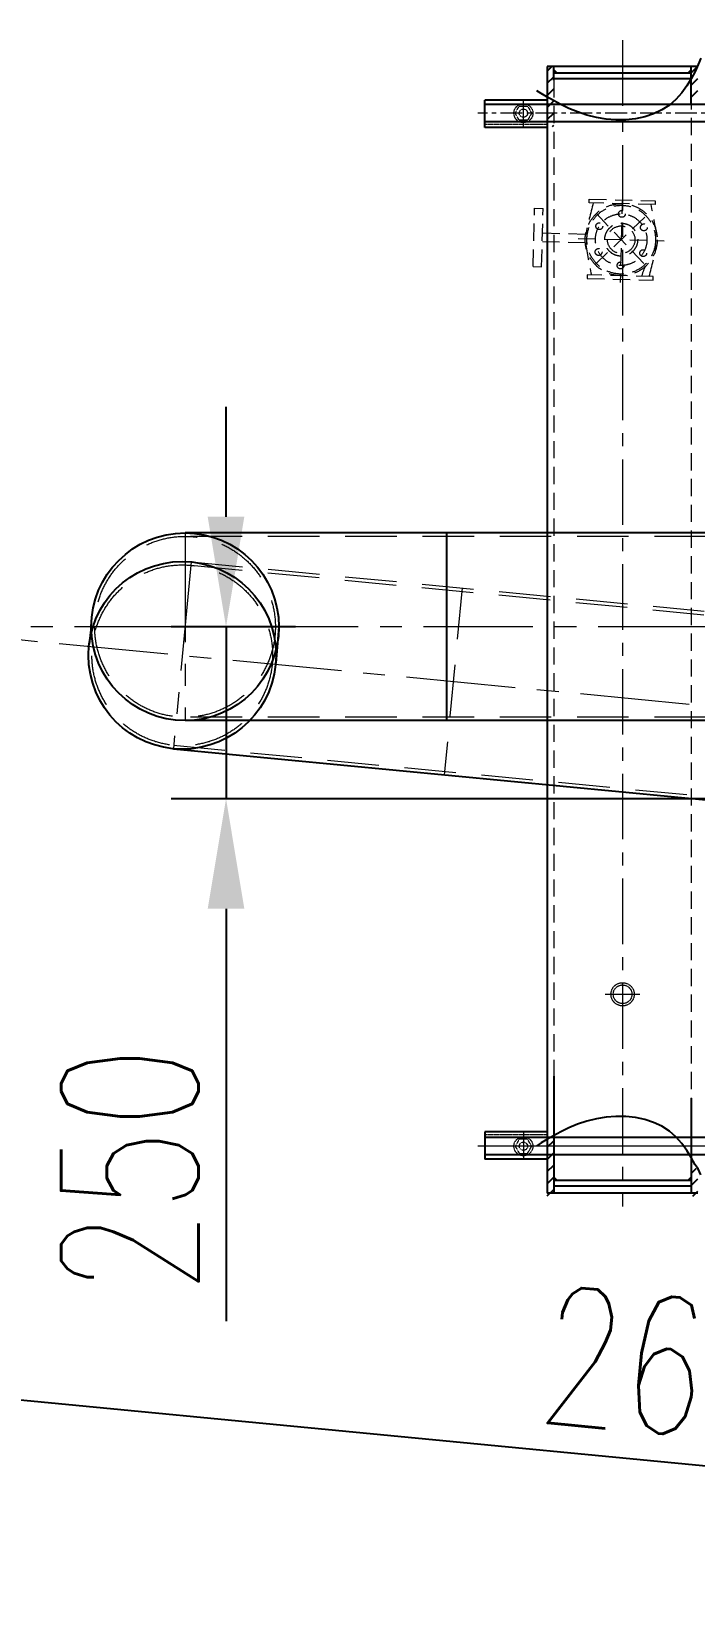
# Model space of a CAD drawing. Header units: millimetres. Extents: x -243837 to -5443, y 40 to 285140.
# Drawn here: x -145463 to -144016, y 17386 to 20822 of the extents above; entities that cross this region are included whole.
import ezdxf

# ---------------------------------------------------------------- set-up
doc = ezdxf.new("R2010")
doc.units = ezdxf.units.MM
for name, pattern in [('CENTER', [50.8, 31.75, -6.35, 6.35, -6.35]), ('CENTER2', [1.125, 0.75, -0.125, 0.125, -0.125]), ('CONTINOUS', [0]), ('HIDDEN', [0.375, 0.25, -0.125]), ('HIDDEN2', [0.1875, 0.125, -0.0625])]:
    doc.linetypes.add(name, pattern=pattern)
for name, color, linetype, lineweight in [('CEN', 1, 'CENTER', 9), ('HID', 2, 'HIDDEN', 5), ('R-OBJECT', 2, 'Continuous', 20)]:
    doc.layers.add(name, color=color, linetype=linetype, lineweight=lineweight)
doc.layers.add('DWG', color=7, linetype='Continuous')
doc.layers.add('HAT', color=5, linetype='CONTINOUS')
doc.styles.add('KA', font='romans.shx', dxfattribs={"width": 0.7})
doc.styles.add('ROMANS_BIG', font='romans.shx', dxfattribs={"width": 0.85, "bigfont": 'bigfont.shx'})
doc.dimstyles.new('100', dxfattribs={"dimscale": 75, "dimtxt": 3, "dimasz": 2.5, "dimexe": 1, "dimexo": 1.5, "dimgap": 1.5, "dimtad": 1, "dimdec": 0, "dimdsep": 46, "dimtxsty": 'ROMANS_BIG', "dimcen": 4, "dimdle": 2, "dimclrd": 1, "dimclre": 1, "dimclrt": 4, "dimadec": 1, "dimazin": 2, "dimtfac": 1, "dimtdec": 0, "dimtmove": 0, "dimatfit": 2, "dimfxl": 1, "dimtfill": 1, "dimarcsym": 0})
doc.dimstyles.new('KAT', dxfattribs={"dimscale": 125, "dimtxt": 2.5, "dimasz": 2, "dimexe": 1, "dimexo": 0.06, "dimgap": 0.5, "dimtad": 1, "dimdec": 0, "dimzin": 0, "dimdsep": 46, "dimtxsty": 'KA', "dimcen": 1.5, "dimclrd": 1, "dimclre": 1, "dimclrt": 4, "dimadec": 0, "dimazin": 0, "dimtfac": 1, "dimtdec": 0, "dimtmove": 0, "dimatfit": 2, "dimfxl": 1.5, "dimtolj": 1, "dimtzin": 0, "dimarcsym": 0})

# ---------------------------------------------------------------- blocks, each defined once
blk = doc.blocks.new('A$C007C4DB9')
at = {"layer": 'HAT'}
h = blk.add_hatch(dxfattribs=at)
h.set_pattern_fill('ANSI31', color=1, scale=100, style=0)
h.set_pattern_definition([(45, (-613.716, -1580.452), (-8.838835, 8.838835), [])])
h.paths.add_polyline_path([(385.7, 1724.9), (385.9, 1725.2), (391.4, 1735.7), (395.3, 1744.2), (395.3, 1781.1), (385.7, 1781.1)])
h.paths.add_polyline_path([(176.2, 1698.5), (185.2, 1693.3), (185.7, 1693.1), (185.7, 1781.1), (176.2, 1781.1)])
h = blk.add_hatch(dxfattribs=at)
h.set_pattern_fill('ANSI31', color=1, scale=100, style=0)
h.set_pattern_definition([(45, (-613.716, -688.452), (-8.83883, 8.83883), [])])
h.paths.add_polyline_path([(185.7, 226.2), (185.2, 225.9), (176.2, 220.8), (176.2, 138.1), (185.7, 138.1)])
h.paths.add_polyline_path([(395.3, 175), (391.4, 183.5), (385.9, 194.1), (385.7, 194.4), (385.7, 138.1), (395.3, 138.1)])
at = {"color": 8, "linetype": 'HIDDEN', "ltscale": 100}
for p, q in [((385.7, 1781.1), (385.7, 142.6)), ((185.7, 1761.1), (185.7, 142.6)), ((285.6, 1591.7), (282.3, 1466.6)), ((155.6, 1490), (157.8, 1574.9)), ((157.8, 1574.9), (170.2, 1574.6)), ((168, 1489.7), (170.2, 1574.6)), ((245.9, 1493.1), (321.9, 1565.2)), ((247.9, 1567.1), (320, 1491.1)), ((232.1, 1536.7), (169.3, 1538.4)), ((231.8, 1524.3), (169, 1525.9)), ((221.4, 1530.8), (346.5, 1527.5)), ((155.6, 1490), (168, 1489.7)), ((258.6, 1477.7), (258.6, 1477.4)), ((306.6, 1476.4), (306.6, 1476.1))]:
    blk.add_line(p, q, dxfattribs=at)
at = {"color": 1, "linetype": 'CENTER2'}
blk.add_line((495.6, 210.6), (75.5, 210.6), dxfattribs=at)
at = {"color": 8, "linetype": 'HIDDEN', "ltscale": 100}
for points in [[(333.5, 1585.6), (333.4, 1580.3), (237.2, 1582.8), (237.4, 1588.1)], [(330.5, 1470.2), (330.6, 1475.5), (234.5, 1478), (234.4, 1472.7)]]:
    blk.add_lwpolyline(points, close=True, dxfattribs=at)
for centre, radius in [((283.9, 1529.1), 52.4), ((283.9, 1529.1), 50), ((283.9, 1529.1), 37.5), ((284.9, 1566.6), 5), ((252, 1548.7), 5), ((283.9, 1529.1), 24), ((283.9, 1529.1), 20), ((316.9, 1547), 5), ((251, 1511.2), 5), ((315.9, 1509.5), 5), ((282.9, 1491.7), 5)]:
    blk.add_circle(centre, radius, dxfattribs=at)
for centre, radius, start, end in [((1796.6, 1181.9), 1604.2, 165.5364, 167.2231), ((-1244.8, 1261.6), 1604.2, 9.7769, 11.4636), ((1812.7, 1796.7), 1604.2, 189.7769, 191.4636), ((-1228.7, 1876.3), 1604.2, 345.5364, 347.2231), ((357.8, 1466.8), 45, 147.2036, 168.2155)]:
    blk.add_arc(centre, radius, start, end, dxfattribs=at)
at = {"layer": 'CEN', "ltscale": 3}
blk.add_line((285.7, 1819.1), (285.7, 122.9), dxfattribs=at)
at = {"layer": 'CEN', "linetype": 'CENTER2'}
for p, q in [((141.6, 1693.2), (141.6, 1733.1)), ((260.7, 431.6), (311.1, 431.6)), ((141.6, 230.6), (141.6, 190.7))]:
    blk.add_line(p, q, dxfattribs=at)
at = {"layer": 'CEN'}
blk.add_line((495.6, 1713.1), (75.5, 1713.1), dxfattribs=at)
at = {"layer": 'DWG'}
for p, q in [((176.2, 1781.1), (176.2, 142.6)), ((395.3, 1781.1), (176.2, 1781.1)), ((185.7, 1761.1), (185.7, 1781.1)), ((190.7, 1771.1), (185.7, 1776.1)), ((385.7, 1771.1), (185.7, 1771.1)), ((380.9, 1771.1), (385.9, 1776.1)), ((385.7, 1725.2), (385.7, 1781.1)), ((385.7, 1763.1), (185.7, 1763.1)), ((85.7, 1692.1), (85.7, 1732.1)), ((176.2, 1732.1), (85.7, 1732.1)), ((285.7, 1725.6), (85.7, 1725.6)), ((491.6, 1725.6), (285.7, 1725.6)), ((285.7, 1700.6), (85.7, 1700.6)), ((491.6, 1700.6), (285.7, 1700.6)), ((176.2, 1692.1), (85.7, 1692.1)), ((185.7, 312.7), (185.7, 142.6)), ((385.7, 280.6), (385.7, 142.6)), ((85.7, 231.6), (85.7, 191.6)), ((176.2, 231.6), (85.7, 231.6)), ((285.7, 223.1), (85.7, 223.1)), ((491.6, 223.1), (285.7, 223.1)), ((285.7, 198.1), (85.7, 198.1)), ((176.2, 191.6), (85.7, 191.6)), ((491.6, 198.1), (285.7, 198.1)), ((190.7, 160.6), (185.7, 165.6)), ((385.7, 160.6), (185.7, 160.6)), ((380.7, 160.6), (385.7, 165.6)), ((395.3, 142.6), (176.2, 142.6)), ((385.7, 152.6), (185.7, 152.6))]:
    blk.add_line(p, q, dxfattribs=at)
for points in [[(399.8, 1793), (396, 1783.9), (391.4, 1773.7), (385.9, 1763.2), (379.5, 1752.7), (372.1, 1742.5), (363.6, 1733.1), (354, 1724.7), (343, 1717.7), (331.1, 1712), (318.2, 1707.8), (304.6, 1704.9), (290.6, 1703.4), (276.3, 1703.2), (262, 1704.2), (247.8, 1706.6), (233.9, 1710.2), (220.5, 1714.8), (207.8, 1720), (196, 1725.6), (185.2, 1731.3), (175.7, 1736.8), (167.5, 1741.7), (161, 1745.8)], [(399.8, 168.8), (396, 177.9), (391.4, 183.5), (385.9, 194.1), (379.5, 204.6), (372.1, 214.7), (363.6, 224.2), (354, 232.6), (343, 239.6), (331.1, 245.2), (318.2, 249.5), (304.6, 252.4), (290.6, 253.9), (276.3, 254.1), (262, 253), (247.8, 250.6), (233.9, 247), (220.5, 242.5), (207.8, 237.2), (196, 231.6), (185.2, 225.9), (175.7, 220.5), (167.5, 215.5), (161, 211.4)]]:
    blk.add_lwpolyline(points, dxfattribs=at)
for points in [[(185.7, 1771.1), (190.7, 1771.1), (185.7, 1776.1)], [(385.9, 1771.1), (380.9, 1771.1), (385.9, 1776.1)], [(185.7, 160.6), (190.7, 160.6), (185.7, 165.6)], [(385.7, 160.6), (380.7, 160.6), (385.7, 165.6)]]:
    blk.add_solid(points, dxfattribs=at)
at = {"layer": 'HID'}
for p, q in [((176.2, 1696.5), (85.7, 1696.5)), ((176.2, 227.2), (85.7, 227.2))]:
    blk.add_line(p, q, dxfattribs=at)
at = {"layer": 'HID', "linetype": 'HIDDEN2'}
for points in [[(129.6, 1713.1), (135.6, 1723.5), (147.6, 1723.5), (153.6, 1713.1), (147.6, 1702.7), (135.6, 1702.7)], [(129.6, 210.6), (135.6, 200.2), (147.6, 200.2), (153.6, 210.6), (147.6, 221), (135.6, 221)]]:
    blk.add_lwpolyline(points, close=True, dxfattribs=at)
for centre, radius in [((141.6, 1713.1), 13.8), ((141.6, 1713.1), 6), ((141.6, 210.6), 13.8), ((141.6, 210.6), 6)]:
    blk.add_circle(centre, radius, dxfattribs=at)
at = {"layer": 'HID'}
for radius in [16.9, 13.6]:
    blk.add_circle((285.9, 431.6), radius, dxfattribs=at)
blk = doc.blocks.new('*D1064')
at = {"color": 1, "lineweight": -2, "transparency": 16777216}
for p, q in [((4775.4, 7824.2), (4775.4, 7984.2)), ((4876.7, 7664.2), (4695.4, 7664.2)), ((4775.4, 7664.2), (4775.4, 7414.2)), ((6799.7, 7414.2), (4695.4, 7414.2)), ((4775.4, 7254.2), (4775.4, 6654.2))]:
    blk.add_line(p, q, dxfattribs=at)
at = {"color": 1, "transparency": 16777216}
for points in [[(4748.7, 7824.2), (4802, 7824.2), (4775.4, 7664.2)], [(4748.7, 7254.2), (4802, 7254.2), (4775.4, 7414.2)]]:
    blk.add_solid(points, dxfattribs=at)
at = {"layer": 'DEFPOINTS', "color": 0, "transparency": 16777216}
for p in [(4956.7, 7664.2, 47.4), (4775.4, 7414.2), (6879.7, 7414.2, 47.4)]:
    blk.add_point(p, dxfattribs=at)
at = {"color": 4, "transparency": 16777216, "insert": (4635.4, 6874.2), "char_height": 200, "attachment_point": 5, "rotation": 90, "style": 'KA'}
blk.add_mtext('\\A1;250', dxfattribs=at)
blk = doc.blocks.new('*D1053')
at = {"color": 1, "lineweight": -2, "transparency": 16777216}
for p, q in [((4272, 7584.6), (4166.7, 6489.3)), ((6872, 7334.6), (6766.7, 6239.3)), ((4333.7, 6553.7), (6615.1, 6334.3))]:
    blk.add_line(p, q, dxfattribs=at)
at = {"color": 1, "transparency": 16777216}
for points in [[(4336.2, 6580.2), (4331.1, 6527.1), (4174.4, 6569)], [(6617.7, 6360.8), (6612.6, 6307.7), (6774.4, 6319)]]:
    blk.add_solid(points, dxfattribs=at)
at = {"layer": 'DEFPOINTS', "color": 0, "transparency": 16777216}
for p in [(4279.7, 7664.2, 47.4), (6879.7, 7414.2, 47.4), (6774.4, 6319)]:
    blk.add_point(p, dxfattribs=at)
at = {"color": 4, "transparency": 16777216, "insert": (5474.1, 6584.6), "char_height": 200, "attachment_point": 5, "rotation": 354.5077, "style": 'KA'}
blk.add_mtext('\\A1;2612', dxfattribs=at)
blk = doc.blocks.new('RL 44.734 NEW')
at = {"ltscale": 10}
for p, q in [((5473.7, 7800.7, 47.4), (4715.7, 7800.7, -251.9)), ((5096.7, 7527.7, -101.5), (5096.7, 7800.7, -101.5)), ((5096.7, 7527.7, -101.5), (5096.7, 7800.7, -101.5)), ((5473.7, 7527.7, 47.4), (4715.7, 7527.7, -251.9)), ((4698.7, 7486.8, 47.4), (6866.6, 7278.4, 47.4))]:
    blk.add_line(p, q, dxfattribs=at)
at = {"color": 8, "ltscale": 10}
for p, q in [((4579.2, 7664.2, -101.5), (4576.2, 7638.9, 47.4)), ((4852.2, 7664.2, -101.5), (4847.7, 7611.2, 47.4))]:
    blk.add_line(p, q, dxfattribs=at)
at = {"ltscale": 10}
for centre in [(4715.7, 7664.2, -101.5), (4711.7, 7622.7, 47.4)]:
    blk.add_circle(centre, 136.5, dxfattribs=at)
at = {"layer": 'R-OBJECT', "color": 1, "linetype": 'CENTER', "ltscale": 5}
for p, q in [((4715.7, 7800.7, -101.5), (4715.7, 7527.7, -101.5)), ((4724.8, 7758.6, 47.4), (4698.7, 7486.8, 47.4)), ((5729.7, 7664.2, 47.4), (4279.7, 7664.2, 47.4)), ((4279.7, 7664.2, 47.4), (6879.7, 7414.2, 47.4))]:
    blk.add_line(p, q, dxfattribs=at)
at = {"layer": 'R-OBJECT', "color": 3, "linetype": 'HIDDEN', "ltscale": 300}
for p, q in [((5473.7, 7795.7, 47.4), (4715.7, 7795.7, -251.9)), ((4724.3, 7753.6, 47.4), (6892.3, 7545.1, 47.4)), ((4724.8, 7758.6, 47.4), (6892.8, 7550.1, 47.4)), ((5119, 7720.7, 47.4), (5092.8, 7448.9, 47.4)), ((5473.7, 7532.7, 47.4), (4715.7, 7532.7, -251.9)), ((4699.1, 7491.8, 47.4), (6867.1, 7283.4, 47.4))]:
    blk.add_line(p, q, dxfattribs=at)
for centre in [(4715.7, 7664.2, -101.5), (4711.7, 7622.7, 47.4)]:
    blk.add_circle(centre, 131.5, dxfattribs=at)
at = {"layer": 'R-OBJECT', "ltscale": 10}
blk.add_blockref('A$C007C4DB9', (5066.5, 6698.1, 47.4), dxfattribs=at)
dim = blk.add_linear_dim(base=(4775.4, 7414.2), p1=(4956.7, 7664.2, 47.4), p2=(6879.7, 7414.2, 47.4), angle=90, dimstyle='KAT', override={"dimscale": 80, "dimexo": 1, "dimfxl": 0.18, "dimarcsym": 1})
dim.commit()
dim.dimension.update_dxf_attribs({"geometry": '*D1064', "text_midpoint": (4635.4, 6874.2)})
dim = blk.add_linear_dim(base=(6774.4, 6319), p1=(4279.7, 7664.2, 47.4), p2=(6879.7, 7414.2, 47.4), angle=354.5077, dimstyle='KAT', override={"dimscale": 80, "dimexo": 1, "dimfxl": 0.18, "dimarcsym": 1})
dim.commit()
dim.dimension.update_dxf_attribs({"geometry": '*D1053', "text_midpoint": (5460.7, 6445.3), "dimtype": 129})
blk.add_leader([(6134.8, 8228.6, 20.7), (6044.2, 9210.6, 20.7), (4724.7, 9210.6, 20.7)], dimstyle='100')

msp = doc.modelspace()

# ---------------------------------------------------------------- block references
at = {"color": 8, "ltscale": 10, "xscale": 1.5, "yscale": 1.5, "zscale": 1.5}
msp.add_blockref('RL 44.734 NEW', (-152201.53, 8027.4, -23.71), dxfattribs=at)

doc.saveas('drawing.dxf')
